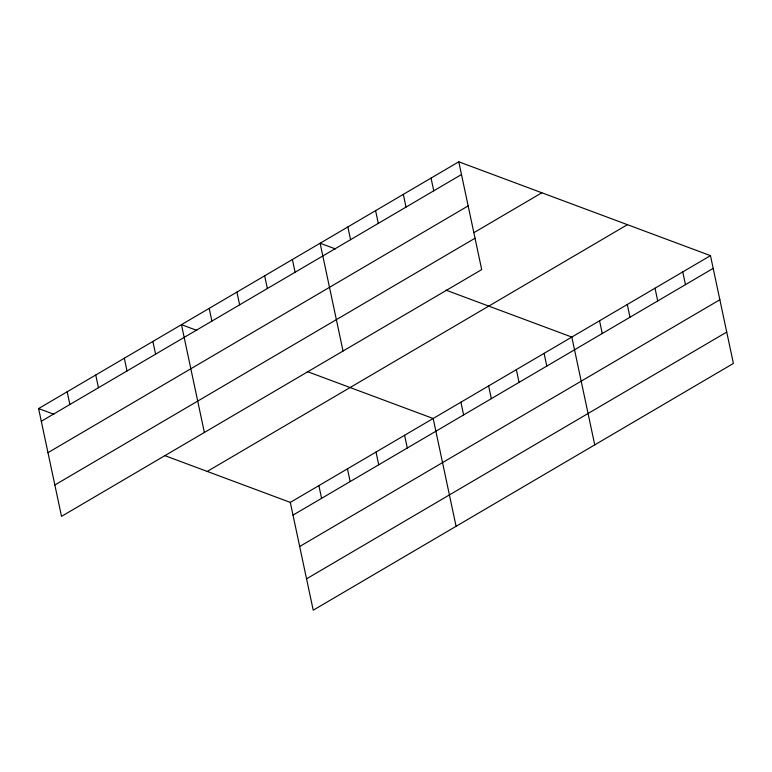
<?xml version="1.0" encoding="UTF-8"?>
<svg xmlns="http://www.w3.org/2000/svg" width="772" height="772" viewBox="0 0 772 772"><rect width="100%" height="100%" fill="white"/><g stroke="black" fill="none" stroke-linecap="round" stroke-linejoin="round"><path stroke-width="1.16" d="M458.78 161.802L481.699 269.602L61.519 516.362L38.6 408.562L458.78 161.802L710.481 255.638L733.4 363.438L313.22 610.198L290.301 502.398L164.455 455.48M41.302 421.29L461.492 174.53M47.98 452.662L468.16 205.902M474.056 232.575L541.847 192.768M54.851 484.99L475.031 238.23M207.243 471.431L627.424 224.671M290.301 502.398L710.481 255.638M293.013 515.127L713.193 268.367M299.681 546.499L719.861 299.739M306.552 578.826L726.732 332.066M335.424 248.931L320.119 243.228L343.038 351.038M445.975 290.147L571.82 337.065L594.739 444.875M196.763 330.368L181.459 324.665L204.377 432.465M307.314 371.583L433.169 418.501L456.078 526.301M38.6 408.562L53.905 414.265M682.757 271.918L685.459 284.656M655.023 288.207L657.725 300.945M627.289 304.496L630 317.224M599.554 320.776L602.266 333.514M544.096 353.354L546.798 366.082M516.362 369.634L519.064 382.372M488.628 385.923L491.339 398.661M431.046 178.081L433.758 190.819M460.894 402.212L463.605 414.94M403.322 194.37L406.024 207.108M375.588 210.66L378.29 223.388M404.596 435.273L407.298 448.011M347.854 226.939L350.565 239.677M376.022 452.054L378.724 464.792M347.448 468.836L350.15 481.574M292.395 259.517L295.097 272.246M318.875 485.617L321.577 498.345M264.661 275.797L267.363 288.535M236.927 292.086L239.629 304.824M209.193 308.375L211.904 321.104M152.885 341.436L155.597 354.174M124.321 358.218L127.023 370.956M95.747 374.999L98.449 387.737M67.174 391.78L69.876 404.509"/></g></svg>
